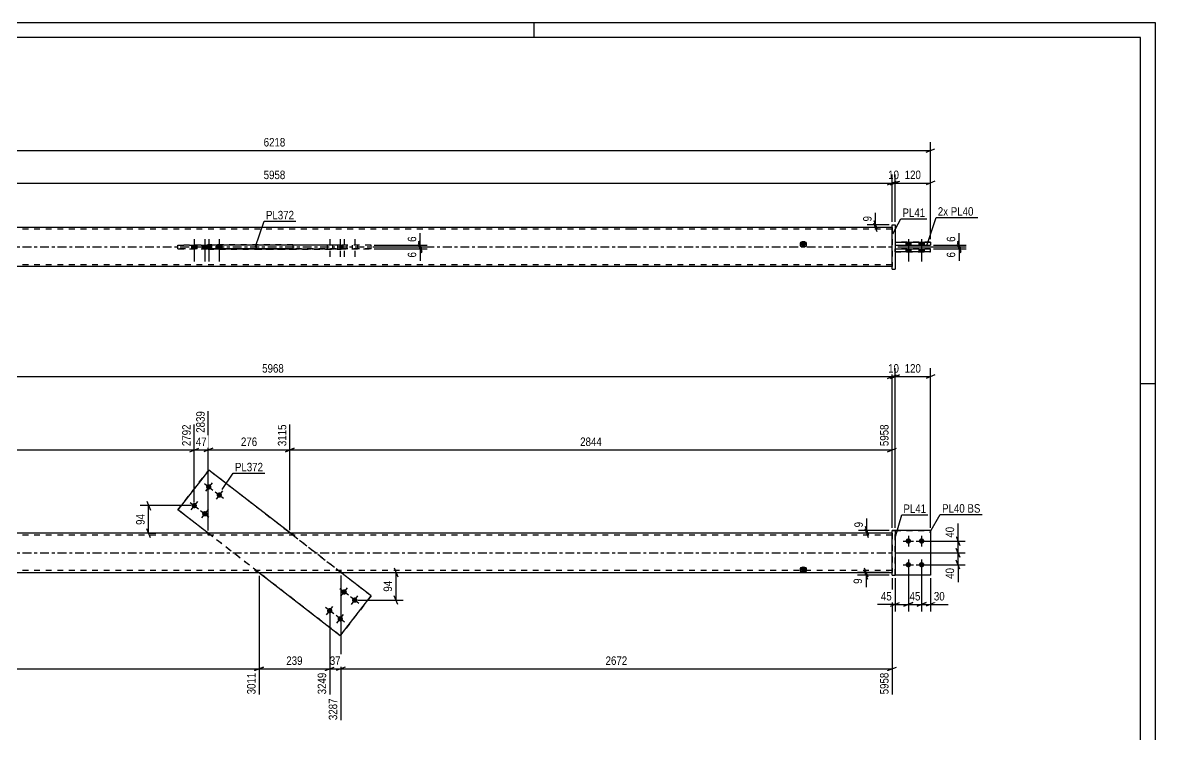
# Model space of a CAD drawing. Header units: millimetres. Extents: x 0 to 594, y 0 to 420.
# Drawn here: x 211.1 to 594, y 179.6 to 420 of the extents above; entities that cross this region are included whole.
import ezdxf

# ---------------------------------------------------------------- set-up
doc = ezdxf.new("R2010")
doc.units = ezdxf.units.MM
doc.linetypes.add('DXK_LINE_DOT2', pattern=[3.9198, 1.9599, -1.9599])
doc.linetypes.add('DXK_LINE_DOT3', pattern=[5.9187, 2.979, -0.9799, 0.9799, -0.9799])
doc.styles.add('Arial Narrow', font='ARIALN.TTF', dxfattribs={"height": 0.2})

# ---------------------------------------------------------------- blocks, each defined once
blk = doc.blocks.new('Unknown-582685963-1127')
at = {"color": 5, "linetype": 'Continuous'}
for p, q in [((594, 420), (0, 420)), ((384, 415), (384, 420)), ((594, 0), (594, 420)), ((589, 415), (5, 415)), ((589, 5), (589, 415)), ((594, 298), (589, 298))]:
    blk.add_line(p, q, dxfattribs=at)
blk = doc.blocks.new('Part-582685963-1683 - 1672')
at = {"linetype": 'Continuous'}
blk.add_hatch(color=2, dxfattribs=at).paths.add_polyline_path([(475.01, 234.32), (474.21, 235.72), (475.81, 235.72)])
at = {"color": 2, "linetype": 'Continuous'}
for p, q in [((416.91, 247.52), (175.62, 247.52)), ((505.01, 247.52), (417.01, 247.52)), ((175.62, 234.32), (416.91, 234.32)), ((417.01, 234.32), (505.01, 234.32)), ((475.01, 234.32), (474.21, 235.72)), ((474.21, 235.72), (475.81, 235.72)), ((475.81, 235.72), (475.01, 234.32))]:
    blk.add_line(p, q, dxfattribs=at)
at = {"color": 7, "linetype": 'DXK_LINE_DOT2'}
for p, q in [((416.91, 246.92), (175.62, 246.92)), ((273.78, 247.52), (273.78, 246.92)), ((302.5, 247.52), (302.5, 246.92)), ((505.01, 246.92), (417.01, 246.92)), ((505.01, 247.52), (505.01, 234.32)), ((416.91, 234.92), (175.62, 234.92)), ((290.03, 234.32), (290.03, 234.92)), ((318.76, 234.32), (318.76, 234.92)), ((505.01, 234.92), (417.01, 234.92))]:
    blk.add_line(p, q, dxfattribs=at)
at = {"color": 7, "linetype": 'DXK_LINE_DOT3'}
for p, q in [((175.62, 240.92), (416.91, 240.92)), ((417.01, 240.92), (505.01, 240.92))]:
    blk.add_line(p, q, dxfattribs=at)
at = {"color": 2, "linetype": 'Continuous'}
blk.add_circle((475.01, 235.22), 1, dxfattribs=at)
blk = doc.blocks.new('Part-582685963-1688 - 1672')
at = {"color": 2, "linetype": 'Continuous'}
for p, q in [((518.01, 248.42), (506.01, 248.42)), ((518.01, 248.42), (518.01, 248.42)), ((518.01, 248.42), (518.01, 233.42)), ((518.01, 233.42), (506.01, 233.42))]:
    blk.add_line(p, q, dxfattribs=at)
at = {"color": 7, "linetype": 'DXK_LINE_DOT2'}
for p, q in [((518.01, 248.42), (506.01, 248.42)), ((506.01, 248.42), (506.01, 248.42)), ((506.01, 233.42), (506.01, 248.42)), ((518.01, 248.42), (518.01, 248.42)), ((518.01, 233.42), (506.01, 233.42))]:
    blk.add_line(p, q, dxfattribs=at)
blk = doc.blocks.new('Part-582685963-1693 - 1672')
at = {"color": 7, "linetype": 'DXK_LINE_DOT2'}
for p, q in [((506.01, 248.42), (518.01, 248.42)), ((518.01, 248.42), (506.01, 248.42)), ((506.01, 248.42), (506.01, 248.42)), ((506.01, 233.42), (506.01, 248.42)), ((518.01, 248.42), (518.01, 248.42)), ((518.01, 248.42), (518.01, 233.42)), ((518.01, 233.42), (506.01, 233.42)), ((518.01, 233.42), (506.01, 233.42))]:
    blk.add_line(p, q, dxfattribs=at)
blk = doc.blocks.new('Part-582685963-1698 - 1672')
at = {"color": 2, "linetype": 'Continuous'}
for p, q in [((506.01, 248.42), (505.01, 248.42)), ((505.01, 233.42), (505.01, 248.42)), ((506.01, 248.42), (506.01, 233.42)), ((505.01, 233.42), (505.01, 233.42)), ((505.01, 233.42), (506.01, 233.42))]:
    blk.add_line(p, q, dxfattribs=at)
at = {"color": 7, "linetype": 'DXK_LINE_DOT2'}
for p, q in [((505.01, 248.42), (505.01, 248.42)), ((505.01, 248.42), (506.01, 248.42)), ((506.01, 248.42), (506.01, 248.42)), ((505.01, 233.42), (506.01, 233.42))]:
    blk.add_line(p, q, dxfattribs=at)
blk = doc.blocks.new('Part-582685963-1718 - 1672')
at = {"color": 2, "linetype": 'Continuous'}
for p, q in [((274.04, 268.9), (263.62, 255.47)), ((274.04, 268.9), (274.04, 268.9)), ((301.63, 247.52), (274.04, 268.9)), ((273.88, 247.52), (263.62, 255.47)), ((263.62, 255.47), (263.62, 255.47)), ((318.5, 212.93), (290.91, 234.32)), ((328.91, 226.37), (318.66, 234.32)), ((318.5, 212.93), (328.91, 226.37)), ((328.91, 226.37), (328.91, 226.37)), ((318.5, 212.93), (318.5, 212.93))]:
    blk.add_line(p, q, dxfattribs=at)
at = {"color": 7, "linetype": 'DXK_LINE_DOT2'}
for p, q in [((263.62, 255.47), (274.04, 268.9)), ((328.91, 226.37), (274.04, 268.9)), ((318.5, 212.93), (263.62, 255.47)), ((290.91, 234.32), (273.88, 247.52)), ((318.66, 234.32), (301.63, 247.52)), ((328.91, 226.37), (318.5, 212.93))]:
    blk.add_line(p, q, dxfattribs=at)
blk = doc.blocks.new('Bolt-582685963-1719 - 1672')
at = {"linetype": 'Continuous'}
for points in [[(510.51, 245.82), (510.7, 245.8), (510.88, 245.74), (511.04, 245.65), (511.18, 245.52), (511.29, 245.37), (511.37, 245.2), (511.41, 245.01), (511.41, 244.82), (511.37, 244.64), (511.29, 244.47), (511.18, 244.32), (511.04, 244.19), (510.88, 244.1), (510.7, 244.04), (510.51, 244.02), (510.32, 244.04), (510.14, 244.1), (509.98, 244.19), (509.84, 244.32), (509.73, 244.47), (509.65, 244.64), (509.62, 244.82), (509.62, 245.01), (509.65, 245.2), (509.73, 245.37), (509.84, 245.52), (509.98, 245.65), (510.14, 245.74), (510.32, 245.8)], [(515.01, 245.82), (515.2, 245.8), (515.38, 245.74), (515.54, 245.65), (515.68, 245.52), (515.79, 245.37), (515.87, 245.2), (515.91, 245.01), (515.91, 244.82), (515.87, 244.64), (515.79, 244.47), (515.68, 244.32), (515.54, 244.19), (515.38, 244.1), (515.2, 244.04), (515.01, 244.02), (514.82, 244.04), (514.64, 244.1), (514.48, 244.19), (514.34, 244.32), (514.23, 244.47), (514.15, 244.64), (514.12, 244.82), (514.12, 245.01), (514.15, 245.2), (514.23, 245.37), (514.34, 245.52), (514.48, 245.65), (514.64, 245.74), (514.82, 245.8)], [(510.51, 237.82), (510.7, 237.8), (510.88, 237.74), (511.04, 237.65), (511.18, 237.52), (511.29, 237.37), (511.37, 237.2), (511.41, 237.01), (511.41, 236.82), (511.37, 236.64), (511.29, 236.47), (511.18, 236.32), (511.04, 236.19), (510.88, 236.1), (510.7, 236.04), (510.51, 236.02), (510.32, 236.04), (510.14, 236.1), (509.98, 236.19), (509.84, 236.32), (509.73, 236.47), (509.65, 236.64), (509.62, 236.82), (509.62, 237.01), (509.65, 237.2), (509.73, 237.37), (509.84, 237.52), (509.98, 237.65), (510.14, 237.74), (510.32, 237.8)], [(515.01, 237.82), (515.2, 237.8), (515.38, 237.74), (515.54, 237.65), (515.68, 237.52), (515.79, 237.37), (515.87, 237.2), (515.91, 237.01), (515.91, 236.82), (515.87, 236.64), (515.79, 236.47), (515.68, 236.32), (515.54, 236.19), (515.38, 236.1), (515.2, 236.04), (515.01, 236.02), (514.82, 236.04), (514.64, 236.1), (514.48, 236.19), (514.34, 236.32), (514.23, 236.47), (514.15, 236.64), (514.12, 236.82), (514.12, 237.01), (514.15, 237.2), (514.23, 237.37), (514.34, 237.52), (514.48, 237.65), (514.64, 237.74), (514.82, 237.8)]]:
    blk.add_hatch(color=1, dxfattribs=at).paths.add_polyline_path(points)
at = {"color": 1, "linetype": 'Continuous'}
for p, q in [((510.51, 246.72), (510.51, 243.12)), ((515.01, 246.72), (515.01, 243.12)), ((508.71, 244.92), (512.31, 244.92)), ((513.21, 244.92), (516.81, 244.92)), ((510.51, 238.72), (510.51, 235.12)), ((515.01, 238.72), (515.01, 235.12)), ((508.71, 236.92), (512.31, 236.92)), ((513.21, 236.92), (516.81, 236.92))]:
    blk.add_line(p, q, dxfattribs=at)
blk = doc.blocks.new('Bolt-582685963-1721 - 1672')
at = {"linetype": 'Continuous'}
for points in [[(274.05, 264.1), (274.23, 264.08), (274.41, 264.02), (274.57, 263.93), (274.71, 263.8), (274.82, 263.65), (274.9, 263.48), (274.94, 263.3), (274.94, 263.11), (274.9, 262.92), (274.82, 262.75), (274.71, 262.6), (274.57, 262.47), (274.41, 262.38), (274.23, 262.32), (274.05, 262.3), (273.86, 262.32), (273.68, 262.38), (273.52, 262.47), (273.38, 262.6), (273.27, 262.75), (273.19, 262.92), (273.15, 263.11), (273.15, 263.3), (273.19, 263.48), (273.27, 263.65), (273.38, 263.8), (273.52, 263.93), (273.68, 264.02), (273.86, 264.08)], [(277.6, 261.34), (277.79, 261.32), (277.97, 261.27), (278.13, 261.17), (278.27, 261.05), (278.38, 260.89), (278.46, 260.72), (278.5, 260.54), (278.5, 260.35), (278.46, 260.17), (278.38, 259.99), (278.27, 259.84), (278.13, 259.72), (277.97, 259.62), (277.79, 259.56), (277.6, 259.54), (277.41, 259.56), (277.24, 259.62), (277.07, 259.72), (276.93, 259.84), (276.82, 259.99), (276.75, 260.17), (276.71, 260.35), (276.71, 260.54), (276.75, 260.72), (276.82, 260.89), (276.93, 261.05), (277.07, 261.17), (277.24, 261.27), (277.41, 261.32)], [(269.14, 257.78), (269.33, 257.76), (269.51, 257.7), (269.67, 257.61), (269.81, 257.48), (269.92, 257.33), (270, 257.16), (270.04, 256.97), (270.04, 256.78), (270, 256.6), (269.92, 256.43), (269.81, 256.28), (269.67, 256.15), (269.51, 256.06), (269.33, 256), (269.14, 255.98), (268.96, 256), (268.78, 256.06), (268.62, 256.15), (268.48, 256.28), (268.36, 256.43), (268.29, 256.6), (268.25, 256.78), (268.25, 256.97), (268.29, 257.16), (268.36, 257.33), (268.48, 257.48), (268.62, 257.61), (268.78, 257.7), (268.96, 257.76)], [(272.7, 255.02), (272.89, 255), (273.07, 254.94), (273.23, 254.85), (273.37, 254.72), (273.48, 254.57), (273.56, 254.4), (273.6, 254.22), (273.6, 254.03), (273.56, 253.84), (273.48, 253.67), (273.37, 253.52), (273.23, 253.39), (273.07, 253.3), (272.89, 253.24), (272.7, 253.22), (272.51, 253.24), (272.33, 253.3), (272.17, 253.39), (272.03, 253.52), (271.92, 253.67), (271.85, 253.84), (271.81, 254.03), (271.81, 254.22), (271.85, 254.4), (271.92, 254.57), (272.03, 254.72), (272.17, 254.85), (272.33, 254.94), (272.51, 255)]]:
    blk.add_hatch(color=1, dxfattribs=at).paths.add_polyline_path(points)
at = {"color": 1, "linetype": 'Continuous'}
for p, q in [((272.62, 264.3), (275.47, 262.1)), ((275.15, 264.62), (272.94, 261.78)), ((276.18, 261.55), (279.02, 259.34)), ((278.7, 261.87), (276.5, 259.02)), ((267.72, 257.98), (270.57, 255.78)), ((270.25, 258.3), (268.04, 255.46)), ((271.28, 255.22), (274.12, 253.02)), ((273.8, 255.54), (271.6, 252.7))]:
    blk.add_line(p, q, dxfattribs=at)
blk = doc.blocks.new('Bolt-582685963-1722 - 1672')
at = {"linetype": 'Continuous'}
for points in [[(319.83, 228.61), (320.02, 228.59), (320.2, 228.54), (320.36, 228.44), (320.5, 228.32), (320.61, 228.16), (320.69, 227.99), (320.73, 227.81), (320.73, 227.62), (320.69, 227.44), (320.61, 227.26), (320.5, 227.11), (320.36, 226.99), (320.2, 226.89), (320.02, 226.83), (319.83, 226.81), (319.64, 226.83), (319.47, 226.89), (319.3, 226.99), (319.16, 227.11), (319.05, 227.26), (318.98, 227.44), (318.94, 227.62), (318.94, 227.81), (318.98, 227.99), (319.05, 228.16), (319.16, 228.32), (319.3, 228.44), (319.47, 228.54), (319.64, 228.59)], [(314.93, 222.29), (315.12, 222.27), (315.3, 222.21), (315.46, 222.12), (315.6, 221.99), (315.71, 221.84), (315.79, 221.67), (315.83, 221.48), (315.83, 221.3), (315.79, 221.11), (315.71, 220.94), (315.6, 220.79), (315.46, 220.66), (315.3, 220.57), (315.12, 220.51), (314.93, 220.49), (314.74, 220.51), (314.56, 220.57), (314.4, 220.66), (314.26, 220.79), (314.15, 220.94), (314.07, 221.11), (314.04, 221.3), (314.04, 221.48), (314.07, 221.67), (314.15, 221.84), (314.26, 221.99), (314.4, 222.12), (314.56, 222.21), (314.74, 222.27)], [(323.39, 225.86), (323.57, 225.84), (323.75, 225.78), (323.92, 225.68), (324.06, 225.56), (324.17, 225.41), (324.24, 225.23), (324.28, 225.05), (324.28, 224.86), (324.24, 224.68), (324.17, 224.51), (324.06, 224.35), (323.92, 224.23), (323.75, 224.13), (323.57, 224.08), (323.39, 224.06), (323.2, 224.08), (323.02, 224.13), (322.86, 224.23), (322.72, 224.35), (322.61, 224.51), (322.53, 224.68), (322.49, 224.86), (322.49, 225.05), (322.53, 225.23), (322.61, 225.41), (322.72, 225.56), (322.86, 225.68), (323.02, 225.78), (323.2, 225.84)], [(318.49, 219.53), (318.67, 219.51), (318.85, 219.46), (319.02, 219.36), (319.16, 219.24), (319.27, 219.08), (319.34, 218.91), (319.38, 218.73), (319.38, 218.54), (319.34, 218.36), (319.27, 218.18), (319.16, 218.03), (319.02, 217.91), (318.85, 217.81), (318.67, 217.75), (318.49, 217.73), (318.3, 217.75), (318.12, 217.81), (317.96, 217.91), (317.82, 218.03), (317.71, 218.18), (317.63, 218.36), (317.59, 218.54), (317.59, 218.73), (317.63, 218.91), (317.71, 219.08), (317.82, 219.24), (317.96, 219.36), (318.12, 219.46), (318.3, 219.51)]]:
    blk.add_hatch(color=1, dxfattribs=at).paths.add_polyline_path(points)
at = {"color": 1, "linetype": 'Continuous'}
for p, q in [((321.25, 226.61), (318.41, 228.82)), ((318.73, 226.29), (320.93, 229.14)), ((324.81, 223.85), (321.97, 226.06)), ((322.29, 223.53), (324.49, 226.38)), ((316.35, 220.29), (313.51, 222.49)), ((313.83, 219.97), (316.03, 222.81)), ((319.91, 217.53), (317.06, 219.74)), ((317.38, 217.21), (319.59, 220.06))]:
    blk.add_line(p, q, dxfattribs=at)
blk = doc.blocks.new('Bolt-582685963-1367 - 1364')
at = {"linetype": 'Continuous'}
for points in [[(511.41, 345.83), (509.61, 345.83), (509.61, 344.83), (511.41, 344.83)], [(511.41, 345.83), (509.61, 345.83), (509.61, 344.83), (511.41, 344.83)], [(515.91, 345.83), (514.11, 345.83), (514.11, 344.83), (515.91, 344.83)], [(515.91, 345.83), (514.11, 345.83), (514.11, 344.83), (515.91, 344.83)], [(511.41, 343.63), (509.61, 343.63), (509.61, 342.63), (511.41, 342.63)], [(511.41, 343.63), (509.61, 343.63), (509.61, 342.63), (511.41, 342.63)], [(515.91, 343.63), (514.11, 343.63), (514.11, 342.63), (515.91, 342.63)], [(515.91, 343.63), (514.11, 343.63), (514.11, 342.63), (515.91, 342.63)]]:
    blk.add_hatch(color=1, dxfattribs=at).paths.add_polyline_path(points)
at = {"color": 1, "linetype": 'Continuous'}
for p, q in [((509.61, 345.83), (509.61, 344.83)), ((509.61, 345.83), (509.61, 344.83)), ((510.51, 346.83), (510.51, 339.33)), ((510.51, 346.83), (510.51, 339.33)), ((511.41, 345.83), (511.41, 344.83)), ((511.41, 345.83), (511.41, 344.83)), ((514.11, 345.83), (514.11, 344.83)), ((514.11, 345.83), (514.11, 344.83)), ((515.01, 346.83), (515.01, 339.33)), ((515.01, 346.83), (515.01, 339.33)), ((515.91, 345.83), (515.91, 344.83)), ((515.91, 345.83), (515.91, 344.83)), ((509.61, 343.63), (509.61, 342.63)), ((509.61, 343.63), (509.61, 342.63)), ((511.41, 343.63), (511.41, 342.63)), ((511.41, 343.63), (511.41, 342.63)), ((514.11, 343.63), (514.11, 342.63)), ((514.11, 343.63), (514.11, 342.63)), ((515.91, 343.63), (515.91, 342.63)), ((515.91, 343.63), (515.91, 342.63))]:
    blk.add_line(p, q, dxfattribs=at)
blk = doc.blocks.new('Part-582685963-1402 - 1364')
at = {"linetype": 'Continuous'}
blk.add_hatch(color=2, dxfattribs=at).paths.add_polyline_path([(475.01, 344.23), (474.21, 345.63), (475.81, 345.63)])
at = {"color": 2, "linetype": 'Continuous'}
for p, q in [((416.91, 350.83), (175.62, 350.83)), ((505.01, 350.83), (417.01, 350.83)), ((273.78, 344.93), (302.5, 344.93)), ((273.78, 344.93), (273.78, 344.83)), ((290.03, 344.93), (290.03, 344.83)), ((302.5, 344.93), (302.5, 343.53)), ((475.01, 344.23), (474.21, 345.63)), ((474.21, 345.63), (475.81, 345.63)), ((475.81, 345.63), (475.01, 344.23)), ((273.78, 343.63), (273.78, 343.53)), ((273.78, 343.53), (273.78, 343.53)), ((302.5, 343.53), (273.78, 343.53)), ((290.03, 343.53), (290.03, 343.63)), ((416.91, 337.63), (175.62, 337.63)), ((505.01, 337.63), (417.01, 337.63))]:
    blk.add_line(p, q, dxfattribs=at)
at = {"color": 7, "linetype": 'DXK_LINE_DOT2'}
for p, q in [((416.91, 350.23), (175.62, 350.23)), ((505.01, 350.23), (417.01, 350.23)), ((505.01, 350.83), (505.01, 337.63)), ((302.5, 344.93), (273.78, 344.93)), ((273.78, 343.53), (273.78, 344.83)), ((290.03, 344.93), (290.03, 344.93)), ((290.03, 344.93), (290.03, 344.93)), ((290.03, 344.93), (318.76, 344.93)), ((290.03, 344.93), (318.76, 344.93)), ((290.03, 344.83), (290.03, 343.53)), ((318.76, 344.93), (318.76, 343.53)), ((273.78, 343.53), (302.5, 343.53)), ((318.76, 343.53), (290.03, 343.53)), ((290.03, 343.53), (290.03, 343.53)), ((290.03, 343.53), (318.76, 343.53)), ((416.91, 338.23), (175.62, 338.23)), ((505.01, 338.23), (417.01, 338.23))]:
    blk.add_line(p, q, dxfattribs=at)
at = {"color": 7, "linetype": 'DXK_LINE_DOT3'}
for p, q in [((175.62, 344.23), (416.91, 344.23)), ((417.01, 344.23), (505.01, 344.23))]:
    blk.add_line(p, q, dxfattribs=at)
at = {"color": 2, "linetype": 'Continuous'}
blk.add_circle((475.01, 345.13), 1, dxfattribs=at)
blk = doc.blocks.new('Bolt-582685963-1370 - 1364')
at = {"color": 1, "linetype": 'DXK_LINE_DOT2'}
for p, q in [((314.03, 344.83), (314.03, 343.63)), ((314.93, 346.83), (314.93, 339.33)), ((315.83, 344.83), (315.83, 343.63)), ((317.59, 344.83), (317.59, 343.63)), ((318.49, 346.83), (318.49, 339.33)), ((318.93, 344.83), (318.93, 343.63)), ((319.39, 344.83), (319.39, 343.63)), ((319.83, 346.83), (319.83, 339.33)), ((320.73, 344.83), (320.73, 343.63)), ((322.49, 344.83), (322.49, 343.63)), ((323.39, 346.83), (323.39, 339.33)), ((324.29, 344.83), (324.29, 343.63))]:
    blk.add_line(p, q, dxfattribs=at)
blk = doc.blocks.new('Bolt-582685963-1371 - 1364')
at = {"linetype": 'Continuous'}
for points in [[(270.04, 344.83), (268.24, 344.83), (268.24, 343.63), (270.04, 343.63)], [(273.6, 344.83), (271.8, 344.83), (271.8, 343.63), (273.6, 343.63)], [(274.95, 344.83), (273.15, 344.83), (273.15, 343.63), (274.95, 343.63)], [(278.5, 344.83), (276.7, 344.83), (276.7, 343.63), (278.5, 343.63)]]:
    blk.add_hatch(color=1, dxfattribs=at).paths.add_polyline_path(points)
at = {"color": 1, "linetype": 'Continuous'}
for p, q in [((268.24, 344.83), (268.24, 343.63)), ((269.14, 346.83), (269.14, 339.33)), ((270.04, 344.83), (270.04, 343.63)), ((271.8, 344.83), (271.8, 343.63)), ((272.7, 346.83), (272.7, 339.33)), ((273.15, 344.83), (273.15, 343.63)), ((273.6, 344.83), (273.6, 343.63)), ((274.05, 346.83), (274.05, 339.33)), ((274.95, 344.83), (274.95, 343.63)), ((276.7, 344.83), (276.7, 343.63)), ((277.6, 346.83), (277.6, 339.33)), ((278.5, 344.83), (278.5, 343.63))]:
    blk.add_line(p, q, dxfattribs=at)
blk = doc.blocks.new('Part-582685963-1417 - 1364')
at = {"color": 2, "linetype": 'Continuous'}
for p, q in [((506.01, 343.63), (518.01, 343.63)), ((506.01, 342.63), (506.01, 343.63)), ((518.01, 342.63), (506.01, 342.63)), ((518.01, 342.63), (518.01, 343.63))]:
    blk.add_line(p, q, dxfattribs=at)
at = {"color": 7, "linetype": 'DXK_LINE_DOT2'}
for p, q in [((518.01, 343.63), (506.01, 343.63)), ((506.01, 342.63), (518.01, 342.63))]:
    blk.add_line(p, q, dxfattribs=at)
blk = doc.blocks.new('Part-582685963-1422 - 1364')
at = {"color": 2, "linetype": 'Continuous'}
for p, q in [((506.01, 345.83), (518.01, 345.83)), ((506.01, 345.83), (506.01, 344.83)), ((506.01, 344.83), (518.01, 344.83)), ((518.01, 345.83), (518.01, 344.83))]:
    blk.add_line(p, q, dxfattribs=at)
at = {"color": 7, "linetype": 'DXK_LINE_DOT2'}
for p, q in [((506.01, 345.83), (506.01, 345.83)), ((518.01, 345.83), (506.01, 345.83)), ((506.01, 344.83), (518.01, 344.83)), ((518.01, 345.83), (518.01, 345.83))]:
    blk.add_line(p, q, dxfattribs=at)
blk = doc.blocks.new('Part-582685963-1437 - 1364')
at = {"color": 2, "linetype": 'Continuous'}
for p, q in [((505.01, 351.73), (505.01, 351.73)), ((505.01, 336.73), (505.01, 351.73)), ((505.01, 351.73), (506.01, 351.73)), ((506.01, 351.73), (506.01, 351.73)), ((506.01, 351.73), (506.01, 336.73)), ((505.01, 336.73), (506.01, 336.73)), ((505.01, 336.73), (505.01, 336.73)), ((506.01, 336.73), (506.01, 336.73))]:
    blk.add_line(p, q, dxfattribs=at)
at = {"color": 7, "linetype": 'DXK_LINE_DOT2'}
for p, q in [((505.01, 351.73), (505.01, 351.73)), ((505.01, 351.73), (506.01, 351.73)), ((505.01, 336.73), (506.01, 336.73))]:
    blk.add_line(p, q, dxfattribs=at)
blk = doc.blocks.new('Part-582685963-1467 - 1364')
at = {"color": 2, "linetype": 'Continuous'}
for p, q in [((263.62, 343.63), (263.62, 344.83)), ((274.04, 343.63), (274.04, 344.83)), ((302.5, 344.83), (274.04, 344.83)), ((302.5, 343.63), (274.04, 343.63))]:
    blk.add_line(p, q, dxfattribs=at)
at = {"color": 7, "linetype": 'DXK_LINE_DOT2'}
for p, q in [((318.5, 344.83), (263.62, 344.83)), ((263.62, 344.83), (274.04, 344.83)), ((328.91, 344.83), (302.5, 344.83)), ((318.5, 343.63), (318.5, 344.83)), ((328.91, 344.83), (318.5, 344.83)), ((328.91, 343.63), (328.91, 344.83)), ((263.62, 343.63), (318.5, 343.63)), ((274.04, 343.63), (263.62, 343.63)), ((328.91, 343.63), (302.5, 343.63)), ((318.5, 343.63), (328.91, 343.63))]:
    blk.add_line(p, q, dxfattribs=at)
blk = doc.blocks.new('StraightDimension-582685963-1758 - 1672')
at = {"color": 7, "linetype": 'Continuous'}
for p, q in [((273.88, 248.52), (273.88, 288.78)), ((301.47, 248.64), (301.47, 284.28)), ((275.38, 276.27), (272.38, 275.07)), ((273.88, 275.67), (301.47, 275.67)), ((299.97, 275.07), (302.97, 276.27))]:
    blk.add_line(p, q, dxfattribs=at)
at = {"color": 0, "linetype": 'Continuous'}
blk.add_wipeout([(300.87, 284.88), (296.67, 284.88), (296.67, 276.37), (300.87, 276.37)], dxfattribs=at)
at = {"color": 0}
blk.add_wipeout([(291.02, 276.42), (291.02, 280.62), (284.33, 280.62), (284.33, 276.42)], dxfattribs=at)
at = {"color": 3, "linetype": 'Continuous', "style": 'Arial Narrow'}
blk.add_text('3115', height=2.863, rotation=90.0002, dxfattribs=at).set_placement((300.27, 276.97))
at = {"color": 3, "style": 'Arial Narrow'}
blk.add_text('276', height=2.863, dxfattribs=at).set_placement((284.93, 277.02))
blk = doc.blocks.new('StraightDimension-582685963-1742 - 1672')
at = {"color": 7, "linetype": 'Continuous'}
for p, q in [((273.88, 248.52), (273.88, 288.78)), ((269.14, 257.88), (269.14, 284.28)), ((267.64, 275.07), (270.64, 276.27)), ((269.14, 275.67), (273.88, 275.67)), ((275.38, 276.27), (272.38, 275.07))]:
    blk.add_line(p, q, dxfattribs=at)
at = {"color": 0}
blk.add_wipeout([(273.94, 276.42), (273.94, 280.62), (269.08, 280.62), (269.08, 276.42)], dxfattribs=at)
at = {"color": 0, "linetype": 'Continuous'}
blk.add_wipeout([(273.28, 289.38), (269.08, 289.38), (269.08, 280.87), (273.28, 280.87)], dxfattribs=at)
at = {"color": 3, "linetype": 'Continuous', "style": 'Arial Narrow'}
blk.add_text('2839', height=2.863, rotation=90.0002, dxfattribs=at).set_placement((272.68, 281.47))
at = {"color": 3, "style": 'Arial Narrow'}
blk.add_text('47', height=2.863, dxfattribs=at).set_placement((269.68, 277.02))
blk = doc.blocks.new('StraightDimension-582685963-1814 - 1672')
at = {"color": 7, "linetype": 'Continuous'}
for p, q in [((318.66, 233.32), (318.66, 184.43)), ((505.01, 232.42), (505.01, 193.13)), ((320.16, 202.34), (317.16, 201.14)), ((318.66, 201.74), (505.01, 201.74)), ((503.51, 201.14), (506.51, 202.34))]:
    blk.add_line(p, q, dxfattribs=at)
at = {"color": 0}
blk.add_wipeout([(416.09, 202.49), (416.09, 206.69), (407.58, 206.69), (407.58, 202.49)], dxfattribs=at)
at = {"color": 0, "linetype": 'Continuous'}
blk.add_wipeout([(504.41, 201.04), (500.21, 201.04), (500.21, 192.53), (504.41, 192.53)], dxfattribs=at)
at = {"color": 3, "style": 'Arial Narrow'}
blk.add_text('2672', height=2.863, dxfattribs=at).set_placement((408.18, 203.09))
at = {"color": 3, "linetype": 'Continuous', "style": 'Arial Narrow'}
blk.add_text('5958', height=2.863, rotation=90.0002, dxfattribs=at).set_placement((503.81, 193.13))
blk = doc.blocks.new('StraightDimension-582685963-1963 - 1672')
at = {"color": 7, "linetype": 'Continuous'}
for p, q in [((314.36, 234.32), (339.75, 234.32)), ((336.75, 235.82), (337.95, 232.82)), ((337.35, 224.96), (337.35, 234.32)), ((337.95, 223.46), (336.75, 226.46)), ((324.39, 224.96), (339.75, 224.96))]:
    blk.add_line(p, q, dxfattribs=at)
at = {"color": 0}
blk.add_wipeout([(336.6, 232.07), (332.4, 232.07), (332.4, 227.21), (336.6, 227.21)], dxfattribs=at)
at = {"color": 3, "style": 'Arial Narrow'}
blk.add_text('94', height=2.863, rotation=90.0002, dxfattribs=at).set_placement((336, 227.81))
blk = doc.blocks.new('StraightDimension-582685963-1925 - 1672')
at = {"color": 7, "linetype": 'Continuous'}
for p, q in [((510.51, 235.92), (510.51, 221.1)), ((515.01, 235.92), (515.01, 221.1)), ((509.01, 222.9), (512.01, 224.1)), ((510.51, 223.5), (515.01, 223.5)), ((516.51, 224.1), (513.51, 222.9))]:
    blk.add_line(p, q, dxfattribs=at)
at = {"color": 0}
blk.add_wipeout([(515.19, 224.25), (515.19, 228.45), (510.33, 228.45), (510.33, 224.25)], dxfattribs=at)
at = {"color": 3, "style": 'Arial Narrow'}
blk.add_text('45', height=2.863, dxfattribs=at).set_placement((510.93, 224.85))
blk = doc.blocks.new('StraightDimension-582685963-1987 - 1672')
at = {"color": 7, "linetype": 'Continuous'}
for p, q in [((526.72, 246.42), (527.92, 243.42)), ((516.01, 244.92), (529.72, 244.92)), ((527.92, 239.42), (526.72, 242.42)), ((527.32, 240.92), (527.32, 244.92)), ((506.01, 240.92), (529.72, 240.92))]:
    blk.add_line(p, q, dxfattribs=at)
at = {"color": 0}
blk.add_wipeout([(526.57, 250.3), (522.37, 250.3), (522.37, 245.44), (526.57, 245.44)], dxfattribs=at)
at = {"color": 7, "linetype": 'Continuous'}
blk.add_line((527.32, 244.92), (527.32, 250.82), dxfattribs=at)
blk.add_line((527.32, 244.92), (527.32, 250.82), dxfattribs=at)
at = {"color": 3, "style": 'Arial Narrow'}
blk.add_text('40', height=2.863, rotation=90.0002, dxfattribs=at).set_placement((525.97, 246.04))
blk = doc.blocks.new('StraightDimension-582685963-1732 - 1672')
at = {"color": 7, "linetype": 'Continuous'}
for p, q in [((269.14, 257.88), (269.14, 284.28)), ((89.02, 276.27), (86.02, 275.07)), ((87.52, 248.52), (87.52, 278.8)), ((87.52, 275.67), (269.14, 275.67)), ((267.64, 275.07), (270.64, 276.27))]:
    blk.add_line(p, q, dxfattribs=at)
at = {"color": 0, "linetype": 'Continuous'}
for points in [[(268.54, 284.88), (264.34, 284.88), (264.34, 276.37), (268.54, 276.37)], [(86.92, 279.4), (82.72, 279.4), (82.72, 276.37), (86.92, 276.37)]]:
    blk.add_wipeout(points, dxfattribs=at)
at = {"color": 0}
blk.add_wipeout([(182.59, 276.42), (182.59, 280.62), (174.08, 280.62), (174.08, 276.42)], dxfattribs=at)
at = {"color": 3, "linetype": 'Continuous', "style": 'Arial Narrow'}
for s, height, p in [('2792', 2.863, (267.94, 276.97)), ('0', 2.86, (86.32, 276.97))]:
    blk.add_text(s, height=height, rotation=90.0002, dxfattribs=at).set_placement(p)
at = {"color": 3, "style": 'Arial Narrow'}
blk.add_text('2792', height=2.863, dxfattribs=at).set_placement((174.68, 277.02))
blk = doc.blocks.new('StraightDimension-582685963-1909 - 1672')
at = {"color": 7, "linetype": 'Continuous'}
for p, q in [((510.51, 235.92), (510.51, 221.1)), ((506.01, 232.42), (506.01, 221.1)), ((504.51, 222.9), (507.51, 224.1)), ((506.01, 223.5), (510.51, 223.5)), ((512.01, 224.1), (509.01, 222.9))]:
    blk.add_line(p, q, dxfattribs=at)
at = {"color": 0}
blk.add_wipeout([(505.49, 224.25), (505.49, 228.45), (500.63, 228.45), (500.63, 224.25)], dxfattribs=at)
at = {"color": 7, "linetype": 'Continuous'}
blk.add_line((506.01, 223.5), (500.1, 223.5), dxfattribs=at)
blk.add_line((506.01, 223.5), (500.1, 223.5), dxfattribs=at)
at = {"color": 3, "style": 'Arial Narrow'}
blk.add_text('45', height=2.863, dxfattribs=at).set_placement((501.23, 224.85))
blk = doc.blocks.new('StraightDimension-582685963-1774 - 1672')
at = {"color": 7, "linetype": 'Continuous'}
for p, q in [((301.47, 248.64), (301.47, 284.28)), ((505.01, 249.42), (505.01, 284.28)), ((302.97, 276.27), (299.97, 275.07)), ((301.47, 275.67), (505.01, 275.67)), ((503.51, 275.07), (506.51, 276.27))]:
    blk.add_line(p, q, dxfattribs=at)
at = {"color": 0, "linetype": 'Continuous'}
blk.add_wipeout([(504.41, 284.88), (500.21, 284.88), (500.21, 276.37), (504.41, 276.37)], dxfattribs=at)
at = {"color": 0}
blk.add_wipeout([(407.5, 276.42), (407.5, 280.62), (398.99, 280.62), (398.99, 276.42)], dxfattribs=at)
at = {"color": 3, "linetype": 'Continuous', "style": 'Arial Narrow'}
blk.add_text('5958', height=2.863, rotation=90.0002, dxfattribs=at).set_placement((503.81, 276.97))
at = {"color": 3, "style": 'Arial Narrow'}
blk.add_text('2844', height=2.863, dxfattribs=at).set_placement((399.59, 277.02))
blk = doc.blocks.new('StraightDimension-582685963-1826 - 1672')
at = {"color": 7, "linetype": 'Continuous'}
for p, q in [((318.66, 233.32), (318.66, 184.43)), ((314.93, 220.39), (314.93, 193.13)), ((313.43, 201.14), (316.43, 202.34)), ((314.93, 201.74), (318.66, 201.74)), ((320.16, 202.34), (317.16, 201.14))]:
    blk.add_line(p, q, dxfattribs=at)
at = {"color": 0}
blk.add_wipeout([(319.22, 202.49), (319.22, 206.69), (314.36, 206.69), (314.36, 202.49)], dxfattribs=at)
at = {"color": 0, "linetype": 'Continuous'}
blk.add_wipeout([(318.06, 192.34), (313.86, 192.34), (313.86, 183.83), (318.06, 183.83)], dxfattribs=at)
at = {"color": 3, "style": 'Arial Narrow'}
blk.add_text('37', height=2.863, dxfattribs=at).set_placement((314.96, 203.09))
at = {"color": 3, "linetype": 'Continuous', "style": 'Arial Narrow'}
blk.add_text('3287', height=2.863, rotation=90.0002, dxfattribs=at).set_placement((317.46, 184.43))
blk = doc.blocks.new('StraightDimension-582685963-2032 - 1672')
at = {"color": 7, "linetype": 'Continuous'}
for p, q in [((505.01, 249.42), (505.01, 303.3)), ((86.52, 300.45), (505.01, 300.45)), ((503.51, 299.85), (506.51, 301.05))]:
    blk.add_line(p, q, dxfattribs=at)
at = {"color": 0}
blk.add_wipeout([(300.02, 301.2), (300.02, 305.4), (291.51, 305.4), (291.51, 301.2)], dxfattribs=at)
at = {"color": 3, "style": 'Arial Narrow'}
blk.add_text('5968', height=2.863, dxfattribs=at).set_placement((292.11, 301.8))
blk = doc.blocks.new('StraightDimension-582685963-1840 - 1672')
at = {"color": 7, "linetype": 'Continuous'}
for p, q in [((291.06, 233.2), (291.06, 193.13)), ((314.93, 220.39), (314.93, 193.13)), ((292.56, 202.34), (289.56, 201.14)), ((291.06, 201.74), (314.93, 201.74)), ((313.43, 201.14), (316.43, 202.34))]:
    blk.add_line(p, q, dxfattribs=at)
at = {"color": 0}
blk.add_wipeout([(306.34, 202.49), (306.34, 206.69), (299.65, 206.69), (299.65, 202.49)], dxfattribs=at)
at = {"color": 0, "linetype": 'Continuous'}
blk.add_wipeout([(314.33, 201.04), (310.13, 201.04), (310.13, 192.53), (314.33, 192.53)], dxfattribs=at)
at = {"color": 3, "style": 'Arial Narrow'}
blk.add_text('239', height=2.863, dxfattribs=at).set_placement((300.25, 203.09))
at = {"color": 3, "linetype": 'Continuous', "style": 'Arial Narrow'}
blk.add_text('3249', height=2.863, rotation=90.0002, dxfattribs=at).set_placement((313.73, 193.13))
blk = doc.blocks.new('StraightDimension-582685963-1848 - 1672')
at = {"color": 7, "linetype": 'Continuous'}
for p, q in [((87.52, 232.42), (87.52, 198.61)), ((291.06, 233.2), (291.06, 193.13)), ((89.02, 202.34), (86.02, 201.14)), ((87.52, 201.74), (291.06, 201.74)), ((289.56, 201.14), (292.56, 202.34))]:
    blk.add_line(p, q, dxfattribs=at)
at = {"color": 0}
blk.add_wipeout([(193.55, 202.49), (193.55, 206.69), (185.03, 206.69), (185.03, 202.49)], dxfattribs=at)
at = {"color": 0, "linetype": 'Continuous'}
for points in [[(86.92, 201.04), (82.72, 201.04), (82.72, 198.01), (86.92, 198.01)], [(290.46, 201.04), (286.26, 201.04), (286.26, 192.53), (290.46, 192.53)]]:
    blk.add_wipeout(points, dxfattribs=at)
at = {"color": 3, "style": 'Arial Narrow'}
blk.add_text('3011', height=2.863, dxfattribs=at).set_placement((185.63, 203.09))
at = {"color": 3, "linetype": 'Continuous', "style": 'Arial Narrow'}
for s, height, p in [('0', 2.86, (86.32, 198.61)), ('3011', 2.863, (289.86, 193.13))]:
    blk.add_text(s, height=height, rotation=90.0002, dxfattribs=at).set_placement(p)
blk = doc.blocks.new('StraightDimension-582685963-2001 - 1672')
at = {"color": 7, "linetype": 'Continuous'}
for p, q in [((268.14, 256.88), (250.87, 256.88)), ((253.12, 258.38), (254.32, 255.38)), ((253.72, 247.52), (253.72, 256.88)), ((254.32, 246.02), (253.12, 249.02)), ((253.8, 247.52), (256.12, 247.52))]:
    blk.add_line(p, q, dxfattribs=at)
at = {"color": 0}
blk.add_wipeout([(252.97, 254.63), (248.77, 254.63), (248.77, 249.77), (252.97, 249.77)], dxfattribs=at)
at = {"color": 3, "style": 'Arial Narrow'}
blk.add_text('94', height=2.863, rotation=90.0002, dxfattribs=at).set_placement((252.37, 250.37))
blk = doc.blocks.new('StraightDimension-582685963-1900 - 1672')
at = {"color": 7, "linetype": 'Continuous'}
for p, q in [((504.01, 234.32), (493.36, 234.32)), ((495.61, 235.82), (496.81, 232.82)), ((496.81, 231.92), (495.61, 234.92)), ((496.21, 233.42), (496.21, 234.32)), ((504.01, 233.42), (493.36, 233.42))]:
    blk.add_line(p, q, dxfattribs=at)
at = {"color": 0}
blk.add_wipeout([(495.46, 232.89), (491.26, 232.89), (491.26, 229.86), (495.46, 229.86)], dxfattribs=at)
at = {"color": 7, "linetype": 'Continuous'}
blk.add_line((496.21, 233.42), (496.21, 229.34), dxfattribs=at)
blk.add_line((496.21, 233.42), (496.21, 229.34), dxfattribs=at)
at = {"color": 3, "style": 'Arial Narrow'}
blk.add_text('9', height=2.86, rotation=90.0002, dxfattribs=at).set_placement((494.86, 230.46))
blk = doc.blocks.new('StraightDimension-582685963-1935 - 1672')
at = {"color": 7, "linetype": 'Continuous'}
for p, q in [((515.01, 235.92), (515.01, 221.1)), ((518.01, 232.42), (518.01, 221.1)), ((513.51, 222.9), (516.51, 224.1)), ((515.01, 223.5), (518.01, 223.5)), ((519.51, 224.1), (516.51, 222.9))]:
    blk.add_line(p, q, dxfattribs=at)
at = {"color": 0}
blk.add_wipeout([(523.39, 224.25), (523.39, 228.45), (518.54, 228.45), (518.54, 224.25)], dxfattribs=at)
at = {"color": 7, "linetype": 'Continuous'}
blk.add_line((518.01, 223.5), (523.92, 223.5), dxfattribs=at)
blk.add_line((518.01, 223.5), (523.92, 223.5), dxfattribs=at)
at = {"color": 3, "style": 'Arial Narrow'}
blk.add_text('30', height=2.863, dxfattribs=at).set_placement((519.14, 224.85))
blk = doc.blocks.new('StraightDimension-582685963-1974 - 1672')
at = {"color": 7, "linetype": 'Continuous'}
for p, q in [((526.72, 242.42), (527.92, 239.42)), ((506.01, 240.92), (529.72, 240.92)), ((527.92, 235.42), (526.72, 238.42)), ((527.32, 236.92), (527.32, 240.92)), ((516.01, 236.92), (529.72, 236.92))]:
    blk.add_line(p, q, dxfattribs=at)
at = {"color": 0}
blk.add_wipeout([(526.57, 236.39), (522.37, 236.39), (522.37, 231.54), (526.57, 231.54)], dxfattribs=at)
at = {"color": 7, "linetype": 'Continuous'}
blk.add_line((527.32, 236.92), (527.32, 231.01), dxfattribs=at)
blk.add_line((527.32, 236.92), (527.32, 231.01), dxfattribs=at)
at = {"color": 3, "style": 'Arial Narrow'}
blk.add_text('40', height=2.863, rotation=90.0002, dxfattribs=at).set_placement((525.97, 232.14))
blk = doc.blocks.new('StraightDimension-582685963-2009 - 1672')
at = {"color": 7, "linetype": 'Continuous'}
for p, q in [((495.88, 249.92), (497.08, 246.92)), ((497.08, 246.02), (495.88, 249.02)), ((504.01, 248.42), (493.63, 248.42)), ((504.01, 247.52), (493.63, 247.52)), ((496.48, 247.52), (496.48, 248.42))]:
    blk.add_line(p, q, dxfattribs=at)
at = {"color": 0}
blk.add_wipeout([(495.73, 251.97), (491.53, 251.97), (491.53, 248.94), (495.73, 248.94)], dxfattribs=at)
at = {"color": 7, "linetype": 'Continuous'}
blk.add_line((496.48, 248.42), (496.48, 252.5), dxfattribs=at)
blk.add_line((496.48, 248.42), (496.48, 252.5), dxfattribs=at)
at = {"color": 3, "style": 'Arial Narrow'}
blk.add_text('9', height=2.86, rotation=90.0002, dxfattribs=at).set_placement((495.13, 249.54))
blk = doc.blocks.new('StraightDimension-582685963-2043 - 1672')
at = {"color": 7, "linetype": 'Continuous'}
for p, q in [((505.01, 249.42), (505.01, 303.3)), ((506.01, 249.42), (506.01, 303.3)), ((503.51, 299.85), (506.51, 301.05)), ((507.51, 301.05), (504.51, 299.85)), ((505.01, 300.45), (506.01, 300.45))]:
    blk.add_line(p, q, dxfattribs=at)
at = {"color": 0}
blk.add_wipeout([(507.94, 301.2), (507.94, 305.4), (503.08, 305.4), (503.08, 301.2)], dxfattribs=at)
at = {"color": 3, "style": 'Arial Narrow'}
blk.add_text('10', height=2.863, dxfattribs=at).set_placement((503.68, 301.8))
blk = doc.blocks.new('StraightDimension-582685963-2054 - 1672')
at = {"color": 7, "linetype": 'Continuous'}
for p, q in [((506.01, 249.42), (506.01, 303.3)), ((518.01, 249.42), (518.01, 303.3)), ((504.51, 299.85), (507.51, 301.05)), ((506.01, 300.45), (518.01, 300.45)), ((519.51, 301.05), (516.51, 299.85))]:
    blk.add_line(p, q, dxfattribs=at)
at = {"color": 0}
blk.add_wipeout([(515.35, 301.2), (515.35, 305.4), (508.67, 305.4), (508.67, 301.2)], dxfattribs=at)
at = {"color": 3, "style": 'Arial Narrow'}
blk.add_text('120', height=2.863, dxfattribs=at).set_placement((509.27, 301.8))
blk = doc.blocks.new('StraightDimension-582685963-1498 - 1364')
at = {"color": 7, "linetype": 'Continuous'}
for p, q in [((518.01, 346.83), (518.01, 379.68)), ((74.52, 376.83), (518.01, 376.83)), ((516.51, 376.23), (519.51, 377.43))]:
    blk.add_line(p, q, dxfattribs=at)
at = {"color": 0}
blk.add_wipeout([(300.52, 377.58), (300.52, 381.78), (292.01, 381.78), (292.01, 377.58)], dxfattribs=at)
at = {"color": 3, "style": 'Arial Narrow'}
blk.add_text('6218', height=2.863, dxfattribs=at).set_placement((292.61, 378.18))
blk = doc.blocks.new('StraightDimension-582685963-1519 - 1364')
at = {"color": 7, "linetype": 'Continuous'}
for p, q in [((505.01, 352.73), (505.01, 368.67)), ((506.01, 352.73), (506.01, 368.67)), ((503.51, 365.22), (506.51, 366.42)), ((507.51, 366.42), (504.51, 365.22)), ((505.01, 365.82), (506.01, 365.82))]:
    blk.add_line(p, q, dxfattribs=at)
at = {"color": 0}
blk.add_wipeout([(507.94, 366.57), (507.94, 370.77), (503.08, 370.77), (503.08, 366.57)], dxfattribs=at)
at = {"color": 3, "style": 'Arial Narrow'}
blk.add_text('10', height=2.863, dxfattribs=at).set_placement((503.68, 367.17))
blk = doc.blocks.new('StraightDimension-582685963-1488 - 1364')
at = {"color": 7, "linetype": 'Continuous'}
for p, q in [((329.91, 344.83), (347.92, 344.83)), ((344.92, 346.33), (346.12, 343.33)), ((346.12, 342.73), (344.92, 345.73)), ((345.52, 344.23), (345.52, 344.83)), ((329.91, 344.23), (347.92, 344.23))]:
    blk.add_line(p, q, dxfattribs=at)
at = {"color": 0}
blk.add_wipeout([(344.77, 348.38), (340.57, 348.38), (340.57, 345.36), (344.77, 345.36)], dxfattribs=at)
at = {"color": 7, "linetype": 'Continuous'}
blk.add_line((345.52, 344.83), (345.52, 348.91), dxfattribs=at)
blk.add_line((345.52, 344.83), (345.52, 348.91), dxfattribs=at)
at = {"color": 3, "style": 'Arial Narrow'}
blk.add_text('6', height=2.86, rotation=90.0002, dxfattribs=at).set_placement((344.17, 345.96))
blk = doc.blocks.new('StraightDimension-582685963-1492 - 1364')
at = {"color": 7, "linetype": 'Continuous'}
for p, q in [((344.92, 345.73), (346.12, 342.73)), ((346.12, 342.13), (344.92, 345.13)), ((329.91, 344.23), (347.92, 344.23)), ((329.91, 343.63), (347.92, 343.63)), ((345.52, 343.63), (345.52, 344.23))]:
    blk.add_line(p, q, dxfattribs=at)
at = {"color": 0}
blk.add_wipeout([(344.77, 343.11), (340.57, 343.11), (340.57, 340.08), (344.77, 340.08)], dxfattribs=at)
at = {"color": 7, "linetype": 'Continuous'}
blk.add_line((345.52, 343.63), (345.52, 339.55), dxfattribs=at)
blk.add_line((345.52, 343.63), (345.52, 339.55), dxfattribs=at)
at = {"color": 3, "style": 'Arial Narrow'}
blk.add_text('6', height=2.86, rotation=90.0002, dxfattribs=at).set_placement((344.17, 340.68))
blk = doc.blocks.new('StraightDimension-582685963-1509 - 1364')
at = {"color": 7, "linetype": 'Continuous'}
for p, q in [((506.01, 352.73), (506.01, 368.67)), ((518.01, 346.83), (518.01, 368.67)), ((504.51, 365.22), (507.51, 366.42)), ((506.01, 365.82), (518.01, 365.82)), ((519.51, 366.42), (516.51, 365.22))]:
    blk.add_line(p, q, dxfattribs=at)
at = {"color": 0}
blk.add_wipeout([(515.35, 366.57), (515.35, 370.77), (508.67, 370.77), (508.67, 366.57)], dxfattribs=at)
at = {"color": 3, "style": 'Arial Narrow'}
blk.add_text('120', height=2.863, dxfattribs=at).set_placement((509.27, 367.17))
blk = doc.blocks.new('StraightDimension-582685963-1529 - 1364')
at = {"color": 7, "linetype": 'Continuous'}
for p, q in [((505.01, 352.73), (505.01, 368.67)), ((87.52, 365.82), (505.01, 365.82)), ((503.51, 365.22), (506.51, 366.42))]:
    blk.add_line(p, q, dxfattribs=at)
at = {"color": 0}
blk.add_wipeout([(300.52, 366.57), (300.52, 370.77), (292.01, 370.77), (292.01, 366.57)], dxfattribs=at)
at = {"color": 3, "style": 'Arial Narrow'}
blk.add_text('5958', height=2.863, dxfattribs=at).set_placement((292.61, 367.17))
blk = doc.blocks.new('StraightDimension-582685963-1560 - 1364')
at = {"color": 7, "linetype": 'Continuous'}
for p, q in [((498.83, 353.23), (500.03, 350.23)), ((500.03, 349.33), (498.83, 352.33)), ((504.01, 351.73), (496.58, 351.73)), ((504.01, 350.83), (496.58, 350.83)), ((499.43, 350.83), (499.43, 351.73))]:
    blk.add_line(p, q, dxfattribs=at)
at = {"color": 0}
blk.add_wipeout([(498.68, 355.28), (494.48, 355.28), (494.48, 352.26), (498.68, 352.26)], dxfattribs=at)
at = {"color": 7, "linetype": 'Continuous'}
blk.add_line((499.43, 351.73), (499.43, 355.81), dxfattribs=at)
blk.add_line((499.43, 351.73), (499.43, 355.81), dxfattribs=at)
at = {"color": 3, "style": 'Arial Narrow'}
blk.add_text('9', height=2.86, rotation=90.0002, dxfattribs=at).set_placement((498.08, 352.86))
blk = doc.blocks.new('StraightDimension-582685963-1571 - 1364')
at = {"color": 7, "linetype": 'Continuous'}
for p, q in [((519.01, 344.83), (530.11, 344.83)), ((527.11, 346.33), (528.31, 343.33)), ((528.31, 342.73), (527.11, 345.73)), ((527.71, 344.23), (527.71, 344.83)), ((507.01, 344.23), (530.11, 344.23))]:
    blk.add_line(p, q, dxfattribs=at)
at = {"color": 0}
blk.add_wipeout([(526.96, 348.38), (522.76, 348.38), (522.76, 345.36), (526.96, 345.36)], dxfattribs=at)
at = {"color": 7, "linetype": 'Continuous'}
blk.add_line((527.71, 344.83), (527.71, 348.91), dxfattribs=at)
blk.add_line((527.71, 344.83), (527.71, 348.91), dxfattribs=at)
at = {"color": 3, "style": 'Arial Narrow'}
blk.add_text('6', height=2.86, rotation=90.0002, dxfattribs=at).set_placement((526.36, 345.96))
blk = doc.blocks.new('StraightDimension-582685963-1580 - 1364')
at = {"color": 7, "linetype": 'Continuous'}
for p, q in [((527.11, 345.73), (528.31, 342.73)), ((528.31, 342.13), (527.11, 345.13)), ((507.01, 344.23), (530.11, 344.23)), ((519.01, 343.63), (530.11, 343.63)), ((527.71, 343.63), (527.71, 344.23))]:
    blk.add_line(p, q, dxfattribs=at)
at = {"color": 0}
blk.add_wipeout([(526.96, 343.11), (522.76, 343.11), (522.76, 340.08), (526.96, 340.08)], dxfattribs=at)
at = {"color": 7, "linetype": 'Continuous'}
blk.add_line((527.71, 343.63), (527.71, 339.55), dxfattribs=at)
blk.add_line((527.71, 343.63), (527.71, 339.55), dxfattribs=at)
at = {"color": 3, "style": 'Arial Narrow'}
blk.add_text('6', height=2.86, rotation=90.0002, dxfattribs=at).set_placement((526.36, 340.68))
blk = doc.blocks.new('Mark-582685963-1694 - 1672')
at = {"color": 0}
blk.add_wipeout([(516.54, 254.4), (516.54, 257.4), (508.86, 257.4), (508.86, 254.4)], dxfattribs=at)
blk.add_wipeout([(516.54, 254.4), (516.54, 257.4), (508.86, 257.4), (508.86, 254.4)], dxfattribs=at)
at = {"color": 30, "linetype": 'Continuous'}
for p, q in [((506.01, 246.04), (508.26, 253.8)), ((508.26, 253.8), (517.14, 253.8))]:
    blk.add_line(p, q, dxfattribs=at)
at = {"color": 3, "style": 'Arial Narrow'}
blk.add_text('PL41', height=2.863, dxfattribs=at).set_placement((508.86, 254.4))
blk = doc.blocks.new('Mark-582685963-1714 - 1672')
at = {"color": 0}
blk.add_wipeout([(292.4, 268.46), (292.4, 271.46), (282.9, 271.46), (282.9, 268.46)], dxfattribs=at)
blk.add_wipeout([(292.4, 268.46), (292.4, 271.46), (282.9, 271.46), (282.9, 268.46)], dxfattribs=at)
at = {"color": 30, "linetype": 'Continuous'}
for p, q in [((278.62, 262.27), (282.3, 267.86)), ((282.3, 267.86), (293, 267.86))]:
    blk.add_line(p, q, dxfattribs=at)
at = {"color": 3, "style": 'Arial Narrow'}
blk.add_text('PL372', height=2.863, dxfattribs=at).set_placement((282.9, 268.46))
blk = doc.blocks.new('MarkSet-582685963-2086 - 1672')
at = {"color": 0}
blk.add_wipeout([(529.59, 254.5), (529.59, 257.5), (521.91, 257.5), (521.91, 254.5)], dxfattribs=at)
blk.add_wipeout([(529.59, 254.5), (529.59, 257.5), (521.91, 257.5), (521.91, 254.5)], dxfattribs=at)
at = {"color": 30, "linetype": 'Continuous'}
blk.add_line((517.81, 247.84), (521.31, 253.9), dxfattribs=at)
at = {"color": 0}
blk.add_wipeout([(534.87, 254.5), (534.87, 257.5), (530.49, 257.5), (530.49, 254.5)], dxfattribs=at)
blk.add_wipeout([(534.87, 254.5), (534.87, 257.5), (530.49, 257.5), (530.49, 254.5)], dxfattribs=at)
at = {"color": 30, "linetype": 'Continuous'}
blk.add_line((521.31, 253.9), (535.47, 253.9), dxfattribs=at)
at = {"color": 3, "style": 'Arial Narrow'}
for s, p in [('PL40', (521.91, 254.5)), ('BS', (530.49, 254.5))]:
    blk.add_text(s, height=2.863, dxfattribs=at).set_placement(p)
blk = doc.blocks.new('Mark-582685963-1433 - 1364')
at = {"color": 0}
blk.add_wipeout([(516.2, 354.38), (516.2, 357.38), (508.53, 357.38), (508.53, 354.38)], dxfattribs=at)
blk.add_wipeout([(516.2, 354.38), (516.2, 357.38), (508.53, 357.38), (508.53, 354.38)], dxfattribs=at)
at = {"color": 30, "linetype": 'Continuous'}
for p, q in [((505.24, 348.71), (507.93, 353.78)), ((507.93, 353.78), (516.8, 353.78))]:
    blk.add_line(p, q, dxfattribs=at)
at = {"color": 3, "style": 'Arial Narrow'}
blk.add_text('PL41', height=2.863, dxfattribs=at).set_placement((508.53, 354.38))
blk = doc.blocks.new('MarkSet-582685963-1657 - 1364')
at = {"color": 0}
blk.add_wipeout([(523.95, 354.8), (523.95, 357.8), (520.47, 357.8), (520.47, 354.8)], dxfattribs=at)
blk.add_wipeout([(523.95, 354.8), (523.95, 357.8), (520.47, 357.8), (520.47, 354.8)], dxfattribs=at)
at = {"color": 30, "linetype": 'Continuous'}
blk.add_line((516.92, 345.06), (519.87, 354.2), dxfattribs=at)
at = {"color": 0}
blk.add_wipeout([(532.52, 354.8), (532.52, 357.8), (524.85, 357.8), (524.85, 354.8)], dxfattribs=at)
blk.add_wipeout([(532.52, 354.8), (532.52, 357.8), (524.85, 357.8), (524.85, 354.8)], dxfattribs=at)
at = {"color": 30, "linetype": 'Continuous'}
blk.add_line((519.87, 354.2), (534.02, 354.2), dxfattribs=at)
at = {"color": 3, "style": 'Arial Narrow'}
for s, p in [('2x', (520.47, 354.8)), ('PL40', (524.85, 354.8))]:
    blk.add_text(s, height=2.863, dxfattribs=at).set_placement(p)
blk = doc.blocks.new('Mark-582685963-1463 - 1364')
at = {"color": 0}
blk.add_wipeout([(302.88, 353.57), (302.88, 356.57), (293.38, 356.57), (293.38, 353.57)], dxfattribs=at)
blk.add_wipeout([(302.88, 353.57), (302.88, 356.57), (293.38, 356.57), (293.38, 353.57)], dxfattribs=at)
at = {"color": 30, "linetype": 'Continuous'}
for p, q in [((289.71, 344.06), (292.78, 352.97)), ((292.78, 352.97), (303.48, 352.97))]:
    blk.add_line(p, q, dxfattribs=at)
at = {"color": 3, "style": 'Arial Narrow'}
blk.add_text('PL372', height=2.863, dxfattribs=at).set_placement((293.38, 353.57))

msp = doc.modelspace()

# ---------------------------------------------------------------- block references
for name in ['Unknown-582685963-1127', 'Part-582685963-1402 - 1364', 'Part-582685963-1437 - 1364', 'Part-582685963-1467 - 1364', 'Bolt-582685963-1371 - 1364', 'Bolt-582685963-1370 - 1364', 'Part-582685963-1422 - 1364', 'Bolt-582685963-1367 - 1364', 'Part-582685963-1417 - 1364', 'Part-582685963-1718 - 1672', 'Bolt-582685963-1721 - 1672', 'Part-582685963-1683 - 1672', 'Part-582685963-1698 - 1672', 'Part-582685963-1688 - 1672', 'Part-582685963-1693 - 1672', 'Bolt-582685963-1719 - 1672', 'Bolt-582685963-1722 - 1672']:
    msp.add_blockref(name, (0, 0))

# ---------------------------------------------------------------- next in the draw order: block references
for name in ['StraightDimension-582685963-1498 - 1364', 'StraightDimension-582685963-1758 - 1672', 'StraightDimension-582685963-1987 - 1672', 'StraightDimension-582685963-1925 - 1672', 'StraightDimension-582685963-1814 - 1672']:
    msp.add_blockref(name, (0, 0))

# ---------------------------------------------------------------- next in the draw order: block references
for name in ['StraightDimension-582685963-1519 - 1364', 'StraightDimension-582685963-1488 - 1364', 'StraightDimension-582685963-1742 - 1672', 'StraightDimension-582685963-1774 - 1672', 'StraightDimension-582685963-1963 - 1672', 'StraightDimension-582685963-1909 - 1672']:
    msp.add_blockref(name, (0, 0))

# ---------------------------------------------------------------- next in the draw order: block references
for name in ['StraightDimension-582685963-1509 - 1364', 'StraightDimension-582685963-1492 - 1364', 'StraightDimension-582685963-1732 - 1672', 'StraightDimension-582685963-1900 - 1672', 'StraightDimension-582685963-1935 - 1672', 'StraightDimension-582685963-1826 - 1672']:
    msp.add_blockref(name, (0, 0))

# ---------------------------------------------------------------- next in the draw order: block references
for name in ['StraightDimension-582685963-1529 - 1364', 'StraightDimension-582685963-1571 - 1364', 'StraightDimension-582685963-2032 - 1672', 'StraightDimension-582685963-1974 - 1672', 'StraightDimension-582685963-1840 - 1672']:
    msp.add_blockref(name, (0, 0))

# ---------------------------------------------------------------- next in the draw order: block references
for name in ['Mark-582685963-1463 - 1364', 'StraightDimension-582685963-1560 - 1364', 'StraightDimension-582685963-1580 - 1364', 'Mark-582685963-1714 - 1672', 'StraightDimension-582685963-2001 - 1672', 'StraightDimension-582685963-2009 - 1672', 'StraightDimension-582685963-1848 - 1672']:
    msp.add_blockref(name, (0, 0))

# ---------------------------------------------------------------- next in the draw order: block references
for name in ['Mark-582685963-1433 - 1364', 'StraightDimension-582685963-2043 - 1672']:
    msp.add_blockref(name, (0, 0))

# ---------------------------------------------------------------- next in the draw order: block references
for name in ['MarkSet-582685963-1657 - 1364', 'StraightDimension-582685963-2054 - 1672']:
    msp.add_blockref(name, (0, 0))

# ---------------------------------------------------------------- next in the draw order: block references
msp.add_blockref('Mark-582685963-1694 - 1672', (0, 0))

# ---------------------------------------------------------------- next in the draw order: block references
msp.add_blockref('MarkSet-582685963-2086 - 1672', (0, 0))

doc.saveas('drawing.dxf')
